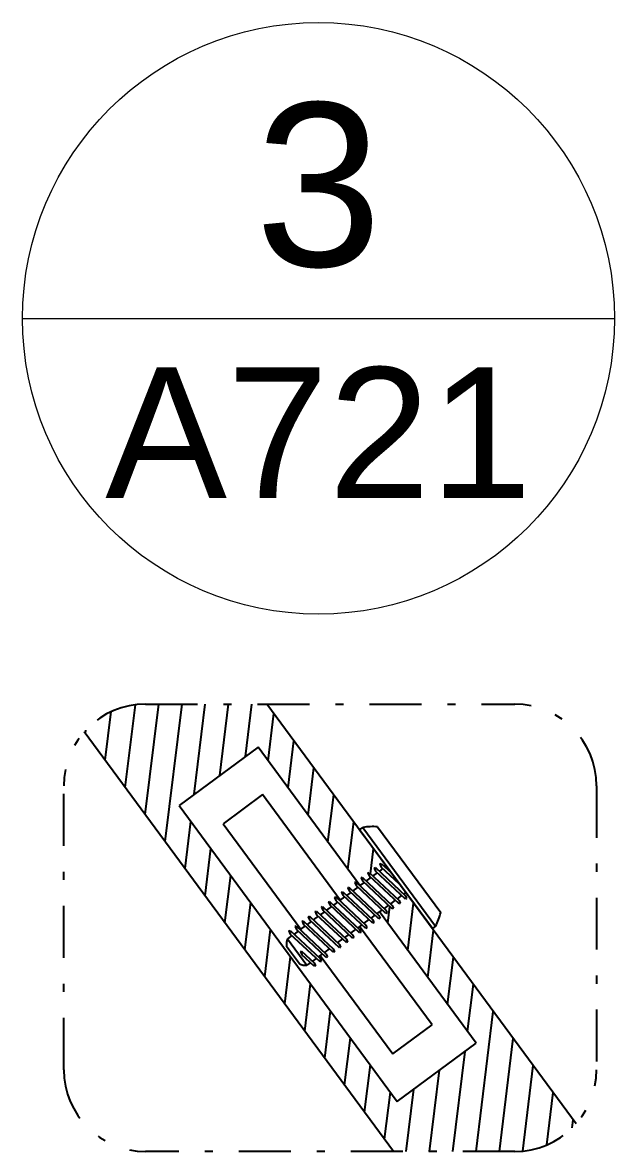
# Model space of a CAD drawing. Header units: millimetres. Extents: x -29 to 1292, y 25 to 454.
# Drawn here: x 436.2 to 443.45, y 117.47 to 131.28 of the extents above; entities that cross this region are included whole.
import ezdxf
from ezdxf.enums import TextEntityAlignment as Align

# ---------------------------------------------------------------- set-up
doc = ezdxf.new("R2010")
doc.units = ezdxf.units.MM
doc.linetypes.add('TRATTOPUNTO', pattern=[25.4, 12.7, -6.35, 0, -6.35])
doc.layers.get('0').update_dxf_attribs({"color": 70})
doc.layers.add('A-ANNO-SYMB', color=202, linetype='Continuous', lineweight=18)
for name, color, linetype in [('CONTORNO SEZIONI', 26, 'Continuous'), ('LINEE SEZIONATE', 5, 'Continuous'), ('SIMBOLI', 201, 'Continuous'), ('VITIGIUSTO', 61, 'Continuous')]:
    doc.layers.add(name, color=color, linetype=linetype)
doc.styles.add('ARIAL', font='arial.ttf')
doc.styles.get("Standard").update_dxf_attribs({"font": 'arial.ttf'})

# ---------------------------------------------------------------- blocks, each defined once
blk = doc.blocks.new('DETAGLI')
at = {"layer": 'A-ANNO-SYMB', "linetype": 'Continuous'}
blk.add_line((486.6623038243881, 356.1683681189022), (504.7640424375231, 356.1683681189022), dxfattribs=at)
blk.add_circle((495.7131731309556, 356.1683681189022), 9.050869306567474, dxfattribs=at)
for tag, p in [('TAVOLA', (495.7131731309555, 362.7615465745272)), ('SEZIONE', (495.7131731309557, 354.6683681189022))]:
    blk.add_attdef(tag, text='', height=5, dxfattribs=at).set_placement(p, align=Align.TOP_CENTER)

msp = doc.modelspace()

# ---------------------------------------------------------------- hatches: boundary and pattern name
h = msp.add_hatch()
h.set_pattern_fill('ANSI31', color=256, scale=0.089, angle=38)
h.set_pattern_definition([(83.00000000000001, (0, 0), (-0.2804687288000465, 0.03443722971270957), [])])
h.paths.add_polyline_path([(439.1939415733318, 122.9423790546629), (437.7100479715007, 122.9423790546629, 0.2153903230775833), (436.9596943738113, 122.6034157241712), (440.7424765102346, 117.4672534577904), (442.2263701120658, 117.4672534577904, 0.2153903230775498), (442.976723709755, 117.806216788282), (440.8920005807599, 120.6367991175939), (440.8656669466403, 120.6174044031029), (440.8885803608267, 120.5958378468206), (440.9034924467902, 120.5616235697736), (440.8884674154846, 120.5550750006446), (440.8411458435372, 120.5993446172214), (440.7874390554983, 120.5597895821851), (440.8103524696847, 120.5382230259029), (440.8252645556482, 120.5040087488558), (440.8102395243425, 120.4974601797269), (440.7629179523951, 120.5417297963037), (440.7046294530436, 120.4988003321101), (440.72754286723, 120.4772337758279), (440.7424549531935, 120.4430194987808), (440.7274299218877, 120.4364709296518), (440.6801083499406, 120.4807405462285), (440.6268662906038, 120.4415277837574), (440.6497797047903, 120.4199612274751), (440.6646917907537, 120.385746950428), (440.649666759448, 120.3791983812991), (440.6023451875008, 120.4234679978758), (440.5699255935662, 120.399590975608), (441.754522851884, 118.791175920338), (440.7882978903032, 118.0795514943813), (438.1197062929655, 121.7028951003092), (439.0859312545464, 122.4145195262659), (440.3327174515805, 120.7216659628016), (440.3829929169509, 120.7586938296094), (440.3624573212381, 120.7779050035195), (440.3460041838277, 120.815655067664), (440.3610292151342, 120.8222036367931), (440.4085258747516, 120.7774988462053), (440.4658025194055, 120.8196830796845), (440.4452669236929, 120.8388942535945), (440.4288137862825, 120.876644317739), (440.4438388175889, 120.8831928868681), (440.4913354772062, 120.8384880962804), (440.5440304105476, 120.8772979006022), (440.5234948148349, 120.8965090745123), (440.5070416774246, 120.9342591386568), (440.5220667087309, 120.9408077077858), (440.5695633683482, 120.8961029171981), (440.613977153387, 120.9288136580084), (440.5934415576743, 120.9480248319185), (440.5769884202638, 120.9857748960628), (440.5920134515703, 120.9923234651922), (440.6395101111876, 120.9476186746043), (440.6547924387743, 120.9588741047874)])

# ---------------------------------------------------------------- linework, layer by layer
at = {"layer": 'CONTORNO SEZIONI', "linetype": 'TRATTOPUNTO', "ltscale": 0.05}
for points in [[(437.7100479715007, 122.9423790546629), (442.2263701120658, 122.9423790546629)], [(436.7100479715006, 118.4672534577904), (436.7100479715006, 121.9423790546629)], [(443.2263701120656, 121.9423790546629), (443.2263701120656, 118.4672534577904)], [(442.2263701120658, 117.4672534577904), (437.7100479715007, 117.4672534577904)]]:
    msp.add_lwpolyline(points, dxfattribs=at)
for centre, start, end in [((437.7100479715007, 121.9423790546629), 90, 180), ((442.2263701120658, 121.9423790546629), 0, 90), ((437.7100479715007, 118.4672534577904), 180, 270), ((442.2263701120658, 118.4672534577904), 270, 0)]:
    msp.add_arc(centre, 1, start, end, dxfattribs=at)
at = {"layer": 'LINEE SEZIONATE'}
for p, q in [((442.976723709755, 117.806216788282), (439.1939415733318, 122.9423790546628)), ((440.7424765102346, 117.4672534577904), (436.9596943738113, 122.6034157241712)), ((439.0859312545464, 122.4145195262659), (438.1197062929655, 121.7028951003091)), ((440.3327174515805, 120.7216659628016), (439.0859312545464, 122.4145195262659)), ((438.1197062929656, 121.7028951003091), (440.7882978903033, 118.0795514943813)), ((441.754522851884, 118.7911759203379), (440.5699255935662, 120.3995909756081)), ((440.7882978903032, 118.0795514943813), (441.754522851884, 118.791175920338))]:
    msp.add_line(p, q, dxfattribs=at)
at = {"layer": 'LINEE SEZIONATE', "ltscale": 0.03}
for p, q in [((439.1408851916329, 121.8340196857846), (438.6577727108428, 121.4782074728064)), ((440.0911612111855, 120.5437598563126), (439.1408851916332, 121.8340196857846)), ((438.6577727108427, 121.4782074728063), (439.608048730395, 120.1879476433342)), ((441.2164564340069, 119.0158635478407), (440.3283693531711, 120.221684869119)), ((439.8452568723807, 119.8658726561407), (440.7333439532164, 118.6600513348624)), ((440.7333439532166, 118.6600513348625), (441.2164564340068, 119.0158635478407))]:
    msp.add_line(p, q, dxfattribs=at)
at = {"layer": 'VITIGIUSTO'}
for p, q in [((440.3286312435441, 121.4017272121786), (440.3688906169433, 121.4313782299268)), ((440.3286312435441, 121.4017272121786), (440.3688906169433, 121.4313782299268)), ((441.21816177599, 120.1939460102026), (440.3286312435441, 121.4017272121786)), ((440.3286312435441, 121.4017272121786), (440.3879332790406, 121.3212084653801)), ((440.3688906169433, 121.4313782299268), (441.2584211493892, 120.2235970279507)), ((440.5489707726374, 121.4398125363729), (441.3198972340905, 120.3930688279938)), ((440.5070416774246, 120.9342591386568), (440.5220667087309, 120.9408077077858)), ((440.5070416774246, 120.9342591386568), (440.5234948148349, 120.8965090745123)), ((440.5220667087309, 120.9408077077858), (440.8885803608267, 120.5958378468206)), ((440.6139771533869, 120.9288136580084), (440.5695633683482, 120.8961029171982)), ((440.5769884202638, 120.9857748960628), (440.5920134515703, 120.9923234651922)), ((440.5769884202638, 120.9857748960628), (440.5934415576743, 120.9480248319185)), ((440.5920134515703, 120.9923234651922), (440.7163437704123, 120.875301322744)), ((440.8164041199083, 120.7394420073229), (440.5934415576743, 120.9480248319185)), ((440.6547924387743, 120.9588741047874), (440.6395101111876, 120.9476186746043)), ((440.8623495630117, 120.677058490993), (440.6844434565224, 120.9186147313882)), ((440.268241021388, 120.7583825193112), (440.2832660526944, 120.7649310884403)), ((440.2832660526944, 120.7649310884403), (440.6497797047903, 120.4199612274751)), ((440.3829929169509, 120.7586938296095), (440.3307627123118, 120.7202262978526)), ((440.3460041838277, 120.815655067664), (440.3610292151342, 120.8222036367931)), ((440.3460041838277, 120.815655067664), (440.3624573212381, 120.7779050035195)), ((440.3610292151342, 120.8222036367931), (440.72754286723, 120.4772337758279)), ((440.7274299218877, 120.4364709296518), (440.3624573212381, 120.7779050035195)), ((440.4658025194057, 120.8196830796845), (440.4085258747516, 120.7774988462053)), ((440.4288137862825, 120.876644317739), (440.4438388175889, 120.8831928868681)), ((440.4288137862825, 120.876644317739), (440.4452669236929, 120.8388942535945)), ((440.4438388175889, 120.8831928868681), (440.8103524696847, 120.5382230259029)), ((440.8102395243425, 120.4974601797269), (440.4452669236929, 120.8388942535945)), ((440.5440304105476, 120.8772979006022), (440.4913354772061, 120.8384880962803)), ((440.8884674154846, 120.5550750006446), (440.5234948148349, 120.8965090745123)), ((440.1072035277912, 120.6397784483185), (440.1222285590977, 120.6463270174477)), ((440.1072035277912, 120.6397784483185), (440.1236566652017, 120.602028384174)), ((440.1222285590977, 120.6463270174477), (440.4887422111934, 120.3013571564824)), ((440.2190799066097, 120.637971941303), (440.1697252187149, 120.6016222268599)), ((440.1820911734867, 120.6949331793576), (440.1971162047931, 120.7014817484867)), ((440.1820911734867, 120.6949331793576), (440.1985443108971, 120.6571831152131)), ((440.1971162047931, 120.7014817484867), (440.563629856889, 120.3565118875215)), ((440.5635169115467, 120.3157490413455), (440.1985443108971, 120.6571831152131)), ((440.3052297545111, 120.7014212812567), (440.2446128644104, 120.656776957899)), ((440.268241021388, 120.7583825193112), (440.2846941587984, 120.7206324551668)), ((440.649666759448, 120.3791983812991), (440.2846941587984, 120.7206324551668)), ((440.8920005807598, 120.6367991175938), (440.8656669466403, 120.6174044031029)), ((439.9461660341944, 120.5211743773257), (439.9611910655009, 120.5277229464548)), ((439.9461660341944, 120.5211743773257), (439.9626191716048, 120.4834243131812)), ((439.9611910655009, 120.5277229464548), (440.3277047175966, 120.1827530854896)), ((440.3275917722546, 120.1419902393136), (439.9626191716048, 120.4834243131812)), ((440.0585071417154, 120.5197101428754), (440.0086877251181, 120.4830181558671)), ((440.0215184085922, 120.5766713809298), (440.0365434398987, 120.5832199500589)), ((440.0215184085922, 120.5766713809298), (440.0379715460026, 120.5389213167854)), ((440.0365434398987, 120.5832199500589), (440.4030570919945, 120.2382500890938)), ((440.4029441466522, 120.1974872429178), (440.0379715460026, 120.5389213167854)), ((440.1441922609143, 120.582817210264), (440.0840400995158, 120.5385151594712)), ((440.4886292658513, 120.2605943103064), (440.1236566652017, 120.602028384174)), ((440.7629179523951, 120.5417297963037), (440.7046294530436, 120.4988003321101)), ((440.8411458435372, 120.5993446172214), (440.7874390554983, 120.5597895821852)), ((440.8252645556482, 120.5040087488558), (440.8102395243425, 120.4974601797269)), ((440.8103524696847, 120.5382230259029), (440.8252645556482, 120.5040087488558)), ((440.9034924467902, 120.5616235697736), (440.8884674154846, 120.5550750006446)), ((440.8885803608267, 120.5958378468206), (440.9034924467902, 120.5616235697736)), ((439.6994434213987, 120.3394632389443), (439.7144684527051, 120.3460118080734)), ((439.7144684527051, 120.3460118080734), (440.0809821048008, 120.0010419471082)), ((439.8221172737207, 120.3456090682785), (439.7619651123223, 120.3013070174857)), ((439.7851285405976, 120.4025703063328), (439.800153571904, 120.409118875462)), ((439.7851285405976, 120.4025703063328), (439.8015816780081, 120.3648202421884)), ((439.800153571904, 120.409118875462), (440.1666672239999, 120.0641490144968)), ((440.1665542786577, 120.0233861683208), (439.8015816780081, 120.3648202421884)), ((439.8974696481184, 120.4011060718826), (439.8476502315214, 120.3644140848744)), ((439.8604809149954, 120.4580673099371), (439.8755059463019, 120.4646158790663)), ((439.8604809149954, 120.4580673099371), (439.8769340524058, 120.4203172457926)), ((439.8755059463019, 120.4646158790663), (440.2420195983976, 120.119646018101)), ((440.2419066530555, 120.078883171925), (439.8769340524058, 120.4203172457926)), ((439.9831547673175, 120.4642131392711), (439.9230026059192, 120.4199110884784)), ((440.5161953395993, 120.3600186579223), (440.465828797007, 120.3229237127647)), ((440.6023451875009, 120.4234679978758), (440.5407164427024, 120.3780784438037)), ((440.563629856889, 120.3565118875215), (440.5785419428524, 120.3222976104744)), ((440.6801083499406, 120.4807405462285), (440.6268662906037, 120.4415277837574)), ((440.6646917907537, 120.385746950428), (440.649666759448, 120.3791983812991)), ((440.6497797047903, 120.4199612274751), (440.6646917907537, 120.385746950428)), ((440.7424549531935, 120.4430194987808), (440.7274299218877, 120.4364709296518)), ((440.72754286723, 120.4772337758279), (440.7424549531935, 120.4430194987808)), ((439.5384059278019, 120.2208591679516), (439.5534309591083, 120.2274077370806)), ((439.5384059278019, 120.2208591679516), (439.5548590652123, 120.1831091038071)), ((439.5534309591083, 120.2274077370806), (439.9199446112041, 119.8824378761154)), ((439.6610797801239, 120.2270049972858), (439.6009276187256, 120.182702946493)), ((439.6240910470009, 120.2839662353401), (439.6391160783073, 120.2905148044692)), ((439.6240910470009, 120.2839662353401), (439.6405441844112, 120.2462161711957)), ((439.6391160783073, 120.2905148044692), (440.0056297304031, 119.945544943504)), ((440.0055167850609, 119.9047820973281), (439.6405441844112, 120.2462161711957)), ((439.7364321545216, 120.2825020008898), (439.6866127379245, 120.2458100138815)), ((439.6994434213987, 120.3394632389443), (439.715896558809, 120.3017131747998)), ((440.0808691594586, 119.9602791009322), (439.715896558809, 120.3017131747998)), ((440.3556225747049, 120.2417568594947), (440.3047913034101, 120.2043196417719)), ((440.4413076939039, 120.3048639268832), (440.380143677808, 120.2598166453761)), ((440.4030570919945, 120.2382500890938), (440.417969177958, 120.2040358120466)), ((440.503654297157, 120.2671428794354), (440.4886292658513, 120.2605943103064)), ((440.4887422111934, 120.3013571564824), (440.503654297157, 120.2671428794354)), ((440.5785419428524, 120.3222976104744), (440.5635169115467, 120.3157490413455)), ((441.2584211493893, 120.2235970279509), (441.21816177599, 120.1939460102026)), ((439.5000422865271, 120.1084009262929), (439.4470112367983, 120.0693435723415)), ((439.4470112246968, 120.0693435887727), (439.6842193908855, 119.7472685687168)), ((439.4630535534041, 120.1653621643472), (439.4780785847105, 120.1719107334766)), ((439.4630535534041, 120.1653621643472), (439.4795066908144, 120.1276121002029)), ((439.4780785847105, 120.1719107334766), (439.8445922368063, 119.8269408725112)), ((439.8444792914642, 119.7861780263353), (439.4795066908144, 120.1276121002029)), ((439.5753946609249, 120.1638979298971), (439.5255752443278, 120.1272059428888)), ((439.9198316658619, 119.8416750299394), (439.5548590652123, 120.1831091038071)), ((440.194585081108, 120.1231527885019), (440.1437538098133, 120.0857155707793)), ((440.2802702003072, 120.1862598558904), (440.2191061842111, 120.1412125743834)), ((440.2569316843612, 120.085431741054), (440.2419066530555, 120.078883171925)), ((440.2420195983976, 120.119646018101), (440.2569316843612, 120.085431741054)), ((440.3426168035602, 120.1485388084425), (440.3275917722546, 120.1419902393136)), ((440.3277047175966, 120.1827530854896), (440.3426168035602, 120.1485388084425)), ((440.417969177958, 120.2040358120466), (440.4029441466522, 120.1974872429178)), ((439.5910055265111, 119.7614130443613), (439.4328667490522, 119.9761297243984)), ((439.9581952131134, 119.949051713905), (439.8970311970176, 119.9040044323979)), ((440.0056297304031, 119.945544943504), (440.0205418163666, 119.9113306664569)), ((440.1192327067102, 120.0676557848977), (440.0580686906143, 120.0226085033905)), ((440.0958941907644, 119.9668276700611), (440.0808691594586, 119.9602791009322)), ((440.0809821048008, 120.0010419471082), (440.0958941907644, 119.9668276700611)), ((440.1815793099634, 120.0299347374496), (440.1665542786577, 120.0233861683208)), ((440.1666672239999, 120.0641490144968), (440.1815793099634, 120.0299347374496)), ((439.6035226055468, 119.9128988216133), (439.6185476368534, 119.9194473907426)), ((439.6035226055468, 119.9128988216133), (439.6199757429573, 119.8751487574689)), ((439.6185476368534, 119.9194473907426), (439.7712931370863, 119.7756803204652)), ((439.7720790060665, 119.7328552354908), (439.6199757429573, 119.8751487574689)), ((439.7971577195167, 119.8304476429121), (439.7500034838768, 119.7957185609664)), ((439.8725100939146, 119.8859446465162), (439.8216788226198, 119.8485074287937)), ((439.8595043227698, 119.7927265954642), (439.8444792914642, 119.7861780263353)), ((439.8445922368063, 119.8269408725112), (439.8595043227698, 119.7927265954642)), ((439.9348566971677, 119.8482235990684), (439.9198316658619, 119.8416750299394)), ((439.9199446112041, 119.8824378761154), (439.9348566971677, 119.8482235990684)), ((440.0205418163666, 119.9113306664569), (440.0055167850609, 119.9047820973281)), ((439.7247574341192, 119.7771248520675), (439.684219378784, 119.7472685851478)), ((439.7712931370863, 119.7756803204652), (439.7871040373722, 119.7394038046197)), ((439.7871040373722, 119.7394038046197), (439.7720790060665, 119.7328552354908))]:
    msp.add_line(p, q, dxfattribs=at)
for centre, radius, start, end in [((440.4884509334269, 120.805311292364), 0.6373809532665741, 84.5515112368218, 100.8116256913217), ((440.6960045546155, 120.5235004349173), 0.6373809532665741, 331.9316462888274, 348.1917607433359), ((439.6343860110684, 119.9932308398669), 0.2022435687823423, 157.8927191386981, 184.8505528415334), ((439.667118275417, 119.948787830733), 0.2022435687823423, 247.8927191386208, 274.8505528414451)]:
    msp.add_arc(centre, radius, start, end, dxfattribs=at)

# ---------------------------------------------------------------- block references
at = {"layer": 'SIMBOLI'}
ref = msp.add_blockref('DETAGLI', (241.5399703488529, -14.80367524524033), dxfattribs=dict(at, xscale=0.4, yscale=0.4, zscale=0.4))
ref.add_attrib('SEZIONE', 'A721', dxfattribs={"layer": 'A-ANNO-SYMB', "linetype": 'Continuous', "height": 1.6, "style": 'ARIAL'}).set_placement((439.8252396012354, 127.0636720023206), align=Align.TOP_CENTER)
ref.add_attrib('TAVOLA', '3', dxfattribs={"layer": 'A-ANNO-SYMB', "linetype": 'Continuous', "height": 2, "style": 'ARIAL'}).set_placement((439.8252396012351, 130.3009433845705), align=Align.TOP_CENTER)

doc.saveas('drawing.dxf')
